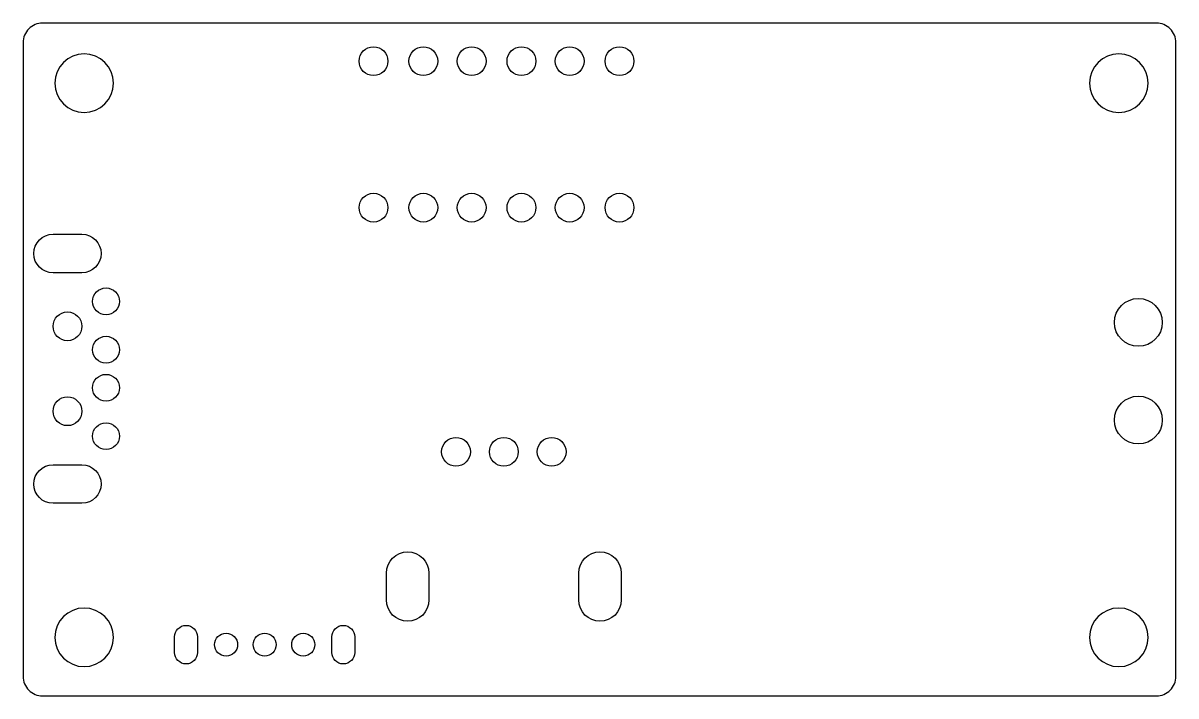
# Model space of a CAD drawing. Extents: x 0 to 60, y 0 to 35.
import ezdxf

# ---------------------------------------------------------------- set-up
doc = ezdxf.new("R2010")
doc.units = 0
doc.layers.add('BG_OUTLINE', color=6, linetype='CONTINUOUS')
doc.layers.add('PIN_BOTTOM', color=111, linetype='CONTINUOUS')

msp = doc.modelspace()

# ---------------------------------------------------------------- linework, layer by layer
at = {"layer": 'BG_OUTLINE'}
for points in [[(1.016, 0), (58.9788, 0, 0.414214), (59.9948, 1.016), (59.9948, 33.9852, 0.414214), (58.9788, 35.0012), (1.016, 35.0012, 0.414214), (0, 33.9852), (0, 1.016, 0.414214), (1.016, 0)], [(4.699, 31.877, 1), (1.651, 31.877, 1), (4.699, 31.877)], [(58.547, 31.877, 1), (55.499, 31.877, 1), (58.547, 31.877)], [(4.699, 3.048, 1), (1.651, 3.048, 1), (4.699, 3.048)], [(58.547, 3.048, 1), (55.499, 3.048, 1), (58.547, 3.048)]]:
    msp.add_lwpolyline(points, format="xyb", dxfattribs=at)
at = {"layer": 'PIN_BOTTOM'}
for points in [[(3.0607, 22.0091), (1.5621, 22.0091, -1), (1.5621, 24.0157), (3.0607, 24.0157, -1)], [(3.0607, 10.0203), (1.5621, 10.0203, -1), (1.5621, 12.0269), (3.0607, 12.0269, -1)], [(18.9103, 4.9911), (18.9103, 6.3881, -1), (21.1201, 6.3881), (21.1201, 4.9911, -1)], [(28.9179, 4.9911), (28.9179, 6.3881, -1), (31.1277, 6.3881), (31.1277, 4.9911, -1)], [(9.0805, 3.0734), (9.0805, 2.2606, -1), (7.8867, 2.2606), (7.8867, 3.0734, -1)], [(17.2593, 3.0734), (17.2593, 2.2606, -1), (16.0655, 2.2606), (16.0655, 3.0734, -1)]]:
    msp.add_lwpolyline(points, format="xyb", close=True, dxfattribs=at)
for centre, radius in [((18.2372, 33.02), 0.7493), ((20.828, 33.02), 0.7493), ((23.3426, 33.02), 0.7493), ((25.9334, 33.02), 0.7493), ((28.448, 33.02), 0.7493), ((31.0388, 33.02), 0.7493), ((18.2372, 25.4), 0.7493), ((20.828, 25.4), 0.7493), ((23.3426, 25.4), 0.7493), ((25.9334, 25.4), 0.7493), ((28.448, 25.4), 0.7493), ((31.0388, 25.4), 0.7493), ((4.318, 20.5232), 0.6985), ((58.039, 19.431), 1.2446), ((2.3114, 19.2278), 0.7493), ((4.318, 18.0086), 0.6985), ((4.318, 16.0274), 0.6985), ((2.3114, 14.8082), 0.7493), ((58.039, 14.351), 1.2446), ((4.318, 13.5128), 0.6985), ((22.5298, 12.7), 0.7493), ((25.019, 12.7), 0.7493), ((27.5082, 12.7), 0.7493), ((10.5664, 2.667), 0.5969), ((12.573, 2.667), 0.5969), ((14.5796, 2.667), 0.5969)]:
    msp.add_circle(centre, radius, dxfattribs=at)

doc.saveas('drawing.dxf')
